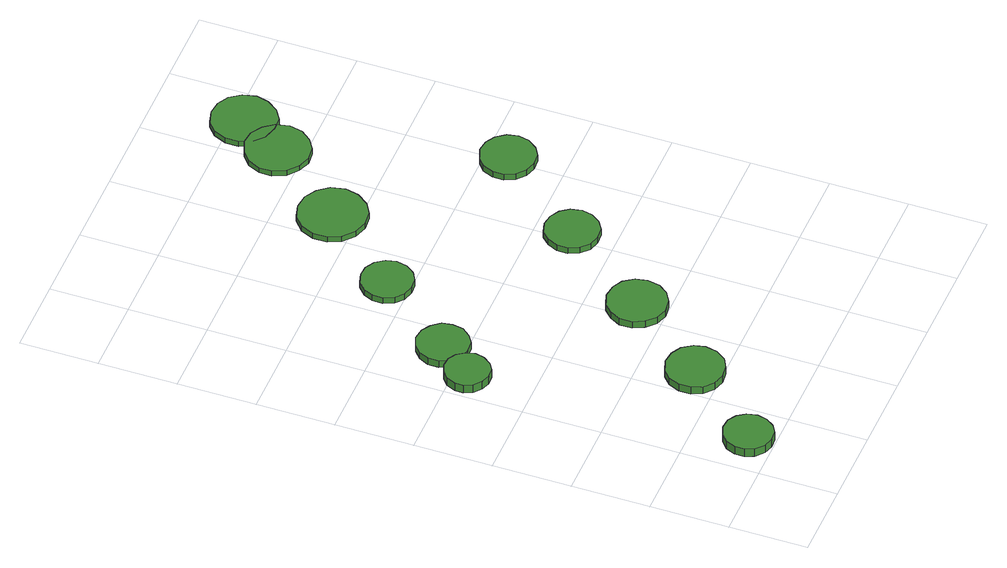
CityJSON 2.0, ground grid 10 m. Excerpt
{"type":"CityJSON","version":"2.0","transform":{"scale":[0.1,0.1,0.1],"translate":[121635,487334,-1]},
"CityObjects":{
"tree1":{"type":"SolitaryVegetationObject","attributes":{"function":"something"},"geometry":[{"type":"MultiSurface","lod":"1","boundaries":[[[0,1,2,3,4,5,6,7,8,9,10,11,12,13,14]],[[15,16,17,18,19,20,21,22,23,24,25,26,27,28,29]],[[0,29,28,1]],[[1,28,27,2]],[[2,27,26,3]],[[3,26,25,4]],[[4,25,24,5]],[[5,24,23,6]],[[6,23,22,7]],[[7,22,21,8]],[[8,21,20,9]],[[9,20,19,10]],[[10,19,18,11]],[[11,18,17,12]],[[12,17,16,13]],[[13,16,15,14]],[[14,15,29,0]]]}]},
"tree2":{"type":"SolitaryVegetationObject","attributes":{"function":"something"},"geometry":[{"type":"MultiSurface","lod":"1","boundaries":[[[30,31,32,33,34,35,36,37,38,39,40,41,42,43,44]],[[45,46,47,48,49,50,51,52,53,54,55,56,57,58,59]],[[30,59,58,31]],[[31,58,57,32]],[[32,57,56,33]],[[33,56,55,34]],[[34,55,54,35]],[[35,54,53,36]],[[36,53,52,37]],[[37,52,51,38]],[[38,51,50,39]],[[39,50,49,40]],[[40,49,48,41]],[[41,48,47,42]],[[42,47,46,43]],[[43,46,45,44]],[[44,45,59,30]]]}]},
"tree3":{"type":"SolitaryVegetationObject","attributes":{"function":"something"},"geometry":[{"type":"MultiSurface","lod":"1","boundaries":[[[60,61,62,63,64,65,66,67,68,69,70,71,72,73,74]],[[75,76,77,78,79,80,81,82,83,84,85,86,87,88,89]],[[60,89,88,61]],[[61,88,87,62]],[[62,87,86,63]],[[63,86,85,64]],[[64,85,84,65]],[[65,84,83,66]],[[66,83,82,67]],[[67,82,81,68]],[[68,81,80,69]],[[69,80,79,70]],[[70,79,78,71]],[[71,78,77,72]],[[72,77,76,73]],[[73,76,75,74]],[[74,75,89,60]]]}]},
"tree4":{"type":"SolitaryVegetationObject","attributes":{"function":"something"},"geometry":[{"type":"MultiSurface","lod":"1","boundaries":[[[90,91,92,93,94,95,96,97,98,99,100,101,102,103,104]],[[105,106,107,108,109,110,111,112,113,114,115,116,117,118,119]],[[90,119,118,91]],[[91,118,117,92]],[[92,117,116,93]],[[93,116,115,94]],[[94,115,114,95]],[[95,114,113,96]],[[96,113,112,97]],[[97,112,111,98]],[[98,111,110,99]],[[99,110,109,100]],[[100,109,108,101]],[[101,108,107,102]],[[102,107,106,103]],[[103,106,105,104]],[[104,105,119,90]]]}]},
"tree5":{"type":"SolitaryVegetationObject","attributes":{"function":"something"},"geometry":[{"type":"MultiSurface","lod":"1","boundaries":[[[120,121,122,123,124,125,126,127,128,129,130,131,132,133,134]],[[135,136,137,138,139,140,141,142,143,144,145,146,147,148,149]],[[120,149,148,121]],[[121,148,147,122]],[[122,147,146,123]],[[123,146,145,124]],[[124,145,144,125]],[[125,144,143,126]],[[126,143,142,127]],[[127,142,141,128]],[[128,141,140,129]],[[129,140,139,130]],[[130,139,138,131]],[[131,138,137,132]],[[132,137,136,133]],[[133,136,135,134]],[[134,135,149,120]]]}]},
"tree6":{"type":"SolitaryVegetationObject","attributes":{"function":"something"},"geometry":[{"type":"MultiSurface","lod":"1","boundaries":[[[150,151,152,153,154,155,156,157,158,159,160,161,162,163,164]],[[165,166,167,168,169,170,171,172,173,174,175,176,177,178,179]],[[150,179,178,151]],[[151,178,177,152]],[[152,177,176,153]],[[153,176,175,154]],[[154,175,174,155]],[[155,174,173,156]],[[156,173,172,157]],[[157,172,171,158]],[[158,171,170,159]],[[159,170,169,160]],[[160,169,168,161]],[[161,168,167,162]],[[162,167,166,163]],[[163,166,165,164]],[[164,165,179,150]]]}]},
"tree7":{"type":"SolitaryVegetationObject","attributes":{"function":"something"},"geometry":[{"type":"MultiSurface","lod":"1","boundaries":[[[180,181,182,183,184,185,186,187,188,189,190,191,192,193,194]],[[195,196,197,198,199,200,201,202,203,204,205,206,207,208,209]],[[180,209,208,181]],[[181,208,207,182]],[[182,207,206,183]],[[183,206,205,184]],[[184,205,204,185]],[[185,204,203,186]],[[186,203,202,187]],[[187,202,201,188]],[[188,201,200,189]],[[189,200,199,190]],[[190,199,198,191]],[[191,198,197,192]],[[192,197,196,193]],[[193,196,195,194]],[[194,195,209,180]]]}]},
"tree8":{"type":"SolitaryVegetationObject","attributes":{"function":"something"},"geometry":[{"type":"MultiSurface","lod":"1","boundaries":[[[210,211,212,213,214,215,216,217,218,219,220,221,222,223,224]],[[225,226,227,228,229,230,231,232,233,234,235,236,237,238,239]],[[210,239,238,211]],[[211,238,237,212]],[[212,237,236,213]],[[213,236,235,214]],[[214,235,234,215]],[[215,234,233,216]],[[216,233,232,217]],[[217,232,231,218]],[[218,231,230,219]],[[219,230,229,220]],[[220,229,228,221]],[[221,228,227,222]],[[222,227,226,223]],[[223,226,225,224]],[[224,225,239,210]]]}]},
"tree9":{"type":"SolitaryVegetationObject","attributes":{"function":"something"},"geometry":[{"type":"MultiSurface","lod":"1","boundaries":[[[240,241,242,243,244,245,246,247,248,249,250,251,252,253,254]],[[255,256,257,258,259,260,261,262,263,264,265,266,267,268,269]],[[240,269,268,241]],[[241,268,267,242]],[[242,267,266,243]],[[243,266,265,244]],[[244,265,264,245]],[[245,264,263,246]],[[246,263,262,247]],[[247,262,261,248]],[[248,261,260,249]],[[249,260,259,250]],[[250,259,258,251]],[[251,258,257,252]],[[252,257,256,253]],[[253,256,255,254]],[[254,255,269,240]]]}]},
"tree10":{"type":"SolitaryVegetationObject","attributes":{"function":"something"},"geometry":[{"type":"MultiSurface","lod":"1","boundaries":[[[270,271,272,273,274,275,276,277,278,279,280,281,282,283,284]],[[285,286,287,288,289,290,291,292,293,294,295,296,297,298,299]],[[270,299,298,271]],[[271,298,297,272]],[[272,297,296,273]],[[273,296,295,274]],[[274,295,294,275]],[[275,294,293,276]],[[276,293,292,277]],[[277,292,291,278]],[[278,291,290,279]],[[279,290,289,280]],[[280,289,288,281]],[[281,288,287,282]],[[282,287,286,283]],[[283,286,285,284]],[[284,285,299,270]]]}]},
"tree11":{"type":"SolitaryVegetationObject","attributes":{"function":"something"},"geometry":[{"type":"MultiSurface","lod":"1","boundaries":[[[300,301,302,303,304,305,306,307,308,309,310,311,312,313,314]],[[315,316,317,318,319,320,321,322,323,324,325,326,327,328,329]],[[300,329,328,301]],[[301,328,327,302]],[[302,327,326,303]],[[303,326,325,304]],[[304,325,324,305]],[[305,324,323,306]],[[306,323,322,307]],[[307,322,321,308]],[[308,321,320,309]],[[309,320,319,310]],[[310,319,318,311]],[[311,318,317,312]],[[312,317,316,313]],[[313,316,315,314]],[[314,315,329,300]]]}]}
},
"vertices":[
[83,33,18],[80,46,18],[73,56,18],[62,63,18],[49,64,18],[37,60,18],[27,51,18],[22,39,18],[22,27,18],[27,15,18],[37,6,18],[49,2,18],[62,3,18],[73,10,18],[80,20,18],[80,20,6],[73,10,6],[62,3,6],[49,2,6],[37,6,6],[27,15,6],[22,27,6],[22,39,6],[27,51,6],[37,60,6],[49,64,6],[62,63,6],[73,56,6],[80,46,6],[83,33,6],
[62,383,20],[59,394,20],[52,404,20],[42,410,20],[30,411,20],[19,407,20],[10,399,20],[5,388,20],[5,377,20],[10,366,20],[19,358,20],[30,354,20],[42,355,20],[52,361,20],[59,371,20],[59,371,8],[52,361,8],[42,355,8],[30,354,8],[19,358,8],[10,366,8],[5,377,8],[5,388,8],[10,399,8],[19,407,8],[30,411,8],[42,410,8],[52,404,8],[59,394,8],[62,383,8],
[173,133,17],[170,147,17],[161,160,17],[148,167,17],[133,169,17],[118,164,17],[107,154,17],[101,140,17],[101,125,17],[107,111,17],[118,101,17],[133,96,17],[148,98,17],[161,105,17],[170,118,17],[170,118,6],[161,105,6],[148,98,6],[133,96,6],[118,101,6],[107,111,6],[101,125,6],[101,140,6],[107,154,6],[118,164,6],[133,169,6],[148,167,6],[161,160,6],[170,147,6],[173,133,6],
[101,427,18],[99,440,18],[90,451,18],[79,458,18],[65,460,18],[52,455,18],[42,446,18],[36,434,18],[36,420,18],[42,407,18],[52,398,18],[65,394,18],[79,395,18],[90,402,18],[99,413,18],[99,413,8],[90,402,8],[79,395,8],[65,394,8],[52,398,8],[42,407,8],[36,420,8],[36,434,8],[42,446,8],[52,455,8],[65,460,8],[79,458,8],[90,451,8],[99,440,8],[101,427,8],
[256,238,17],[253,253,17],[244,266,17],[231,273,17],[215,275,17],[200,270,17],[189,260,17],[182,246,17],[182,230,17],[189,216,17],[200,205,17],[215,200,17],[231,202,17],[244,210,17],[253,222,17],[253,222,7],[244,210,7],[231,202,7],[215,200,7],[200,205,7],[189,216,7],[182,230,7],[182,246,7],[189,260,7],[200,270,7],[215,275,7],[231,273,7],[244,266,7],[253,253,7],[256,238,7],
[180,528,18],[177,541,18],[169,552,18],[157,559,18],[144,560,18],[131,556,18],[121,547,18],[115,534,18],[115,521,18],[121,508,18],[131,499,18],[144,495,18],[157,496,18],[169,503,18],[177,514,18],[177,514,9],[169,503,9],[157,496,9],[144,495,9],[131,499,9],[121,508,9],[115,521,9],[115,534,9],[121,547,9],[131,556,9],[144,560,9],[157,559,9],[169,552,9],[177,541,9],[180,528,9],
[342,354,17],[339,368,17],[331,379,17],[319,386,17],[305,388,17],[291,384,17],[281,374,17],[275,361,17],[275,347,17],[281,334,17],[291,324,17],[305,320,17],[319,321,17],[331,329,17],[339,340,17],[339,340,8],[331,329,8],[319,321,8],[305,320,8],[291,324,8],[281,334,8],[275,347,8],[275,361,8],[281,374,8],[291,384,8],[305,388,8],[319,386,8],[331,379,8],[339,368,8],[342,354,8],
[276,629,18],[272,647,18],[261,661,18],[246,670,18],[228,672,18],[211,667,18],[197,655,18],[190,638,18],[190,620,18],[197,604,18],[211,592,18],[228,586,18],[246,588,18],[261,597,18],[272,612,18],[272,612,10],[261,597,10],[246,588,10],[228,586,10],[211,592,10],[197,604,10],[190,620,10],[190,638,10],[197,655,10],[211,667,10],[228,672,10],[246,670,10],[261,661,10],[272,647,10],[276,629,10],
[355,730,18],[351,747,18],[341,760,18],[327,769,18],[310,771,18],[294,765,18],[281,754,18],[274,738,18],[274,722,18],[281,706,18],[294,695,18],[310,689,18],[327,691,18],[341,700,18],[351,713,18],[351,713,10],[341,700,10],[327,691,10],[310,689,10],[294,695,10],[281,706,10],[274,722,10],[274,738,10],[281,754,10],[294,765,10],[310,771,10],[327,769,10],[341,760,10],[351,747,10],[355,730,10],
[435,470,18],[432,484,18],[423,496,18],[411,503,18],[397,505,18],[383,500,18],[372,491,18],[366,477,18],[366,463,18],[372,450,18],[383,440,18],[397,436,18],[411,437,18],[423,444,18],[432,456,18],[432,456,9],[423,444,9],[411,437,9],[397,436,9],[383,440,9],[372,450,9],[366,463,9],[366,477,9],[372,491,9],[383,500,9],[397,505,9],[411,503,9],[423,496,9],[432,484,9],[435,470,9],
[389,785,18],[385,802,18],[375,816,18],[361,824,18],[344,826,18],[327,821,18],[315,810,18],[308,794,18],[308,777,18],[315,761,18],[327,750,18],[344,745,18],[361,746,18],[375,755,18],[385,769,18],[385,769,10],[375,755,10],[361,746,10],[344,745,10],[327,750,10],[315,761,10],[308,777,10],[308,794,10],[315,810,10],[327,821,10],[344,826,10],[361,824,10],[375,816,10],[385,802,10],[389,785,10]
]}
